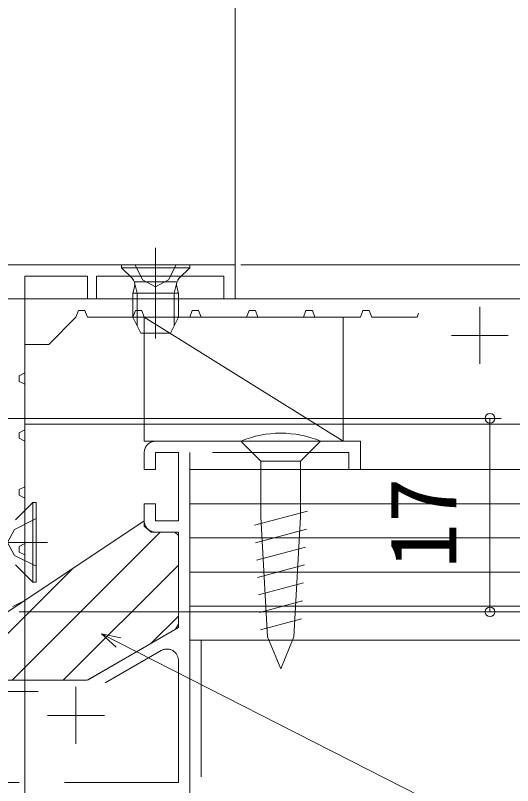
# Model space of a CAD drawing. Units: millimetres, scale not verified. Extents: x -495 to 495, y -800 to 801.
# Drawn here: x -346.6 to -302.9, y -648 to -580.3 of the extents above; entities that cross this region are included whole.
import ezdxf
from ezdxf.enums import TextEntityAlignment as Align

# ---------------------------------------------------------------- set-up
doc = ezdxf.new("R2010")
doc.units = ezdxf.units.MM
doc.header["$LTSCALE"] = 4
doc.linetypes.add('CHAIN2', pattern=[12, 9, -1, 1, -1])
doc.linetypes.add('DASHED3', pattern=[4, 3, -1])
for name, color, linetype, lineweight in [('0-2_YKK_ZWAK', 3, 'Continuous', 9), ('0-3_YKK_11', 4, 'Continuous', 9), ('0-4_YKK_12', 2, 'Continuous', 9), ('0-6_YKK_D', 6, 'Continuous', 9), ('0-7_YSS_K', 7, 'Continuous', 9), ('0-9_YSS_KE', 7, 'Continuous', 9)]:
    doc.layers.add(name, color=color, linetype=linetype, lineweight=lineweight)
doc.styles.add('ＭＳ ゴシック', font='')
doc.styles.get('ＭＳ ゴシック').set_extended_font_data('MS Gothic')

msp = doc.modelspace()

# ---------------------------------------------------------------- linework, layer by layer
at = {"layer": '0-2_YKK_ZWAK'}
for p, q in [((-321.534, -617.688), (-325.034, -617.688)), ((-325.034, -619.438), (-325.034, -624.355)), ((-321.534, -619.438), (-325.034, -619.438)), ((-321.534, -624.355), (-321.534, -619.438)), ((-331.284, -620.188), (-316.284, -620.188)), ((-211.116, -620.188), (-316.284, -620.188)), ((-331.284, -622.688), (-331.284, -635.188)), ((-211.116, -623.188), (-331.284, -623.188)), ((-325.577, -625.085), (-320.922, -623.837)), ((-347.284, -632.69), (-335.284, -624.688)), ((-325.492, -626.615), (-321.01, -625.414)), ((-346.89, -638.688), (-333.89, -625.688)), ((-211.116, -626.188), (-331.284, -626.188)), ((-325.407, -628.145), (-321.097, -626.99)), ((-351.38, -638.688), (-341.574, -628.883)), ((-342.4, -638.688), (-332.284, -628.573)), ((-325.322, -629.675), (-321.184, -628.566)), ((-211.116, -629.188), (-331.284, -629.188)), ((-325.238, -631.205), (-321.272, -630.143)), ((-211.116, -632.188), (-331.284, -632.188)), ((-325.153, -632.735), (-321.359, -631.719)), ((-334.666, -635.445), (-332.284, -633.063)), ((-325.068, -634.266), (-321.447, -633.295)), ((-331.284, -635.188), (-211.116, -635.188)), ((-331.284, -635.188), (-331.284, -695.188))]:
    msp.add_line(p, q, dxfattribs=at)
at = {"layer": '0-2_YKK_ZWAK', "linetype": 'DASHED3'}
msp.add_line((-330.284, -635.188), (-330.284, -694.185), dxfattribs=at)
at = {"layer": '0-2_YKK_ZWAK'}
for points in [[(-325.034, -617.688), (-326.784, -617.688), (-325.034, -619.438)], [(-321.534, -617.688), (-319.784, -617.688), (-321.534, -619.438)], [(-335.284, -624.688), (-335.284, -625.165), (-334.661, -625.688)], [(-323.284, -637.688), (-324.451, -634.872), (-325.034, -624.355)], [(-323.284, -637.688), (-322.118, -634.872), (-321.534, -624.355)], [(-332.284, -625.988), (-332.284, -633.781), (-332.534, -634.214), (-340.215, -638.648)], [(-334.661, -625.688), (-332.584, -625.688), (-332.284, -625.988)], [(-340.215, -638.648), (-340.365, -638.688), (-354.984, -638.688), (-355.484, -638.188), (-355.484, -637.188), (-354.984, -636.688), (-353.888, -636.688), (-353.784, -636.508), (-353.784, -632.858)]]:
    msp.add_lwpolyline(points, dxfattribs=at)
msp.add_arc((-323.284, -626.088), 9.1, 67.38014, 112.61986, dxfattribs=at)
at = {"layer": '0-3_YKK_11'}
for p, q in [((-334.284, -600.688), (-334.284, -608.676)), ((-331.284, -602.188), (-337.284, -602.188)), ((-331.284, -602.438), (-337.284, -602.438)), ((-331.284, -602.438), (-332.214, -603.368)), ((-331.284, -602.188), (-331.284, -602.438)), ((-332.41, -603.688), (-336.159, -603.688)), ((-335.905, -604.688), (-336.145, -603.738)), ((-332.663, -604.688), (-332.424, -603.738)), ((-336.284, -604.688), (-336.144, -604.128)), ((-336.284, -604.688), (-336.284, -606.788)), ((-335.905, -604.688), (-335.905, -607.546)), ((-332.663, -604.688), (-332.663, -607.546)), ((-332.284, -604.688), (-332.284, -606.788)), ((-318.784, -606.788), (-336.284, -606.788)), ((-335.584, -608.188), (-336.284, -606.788)), ((-335.284, -617.688), (-335.284, -606.788)), ((-335.284, -606.788), (-317.784, -617.688)), ((-332.284, -606.788), (-332.984, -608.188)), ((-332.984, -608.188), (-335.584, -608.188)), ((-345.084, -623.088), (-346.611, -624.615)), ((-345.084, -630.088), (-345.084, -623.088)), ((-345.084, -630.088), (-346.611, -628.561)), ((-344.784, -630.088), (-345.084, -630.088))]:
    msp.add_line(p, q, dxfattribs=at)
at = {"layer": '0-3_YKK_11', "linetype": 'DASHED3'}
for p, q in [((-336.084, -602.188), (-335.429, -603.502)), ((-335.429, -603.502), (-334.284, -604.111))]:
    msp.add_line(p, q, dxfattribs=at)
at = {"layer": '0-3_YKK_11', "linetype": 'CHAIN2'}
msp.add_line((-343.784, -626.588), (-355.784, -626.588), dxfattribs=at)
at = {"layer": '0-3_YKK_11'}
for points in [[(-337.284, -602.188), (-337.284, -602.438), (-336.355, -603.368)], [(-336.284, -604.688), (-332.284, -604.688), (-332.424, -604.128)], [(-317.784, -606.788), (-317.784, -617.688), (-335.284, -617.688)], [(-344.784, -630.088), (-344.784, -623.088), (-345.084, -623.088)]]:
    msp.add_lwpolyline(points, dxfattribs=at)
at = {"layer": '0-3_YKK_11', "linetype": 'DASHED3'}
for points in [[(-332.484, -602.188), (-333.139, -603.502), (-334.284, -604.111)], [(-344.784, -624.488), (-346.7, -625.443), (-347.309, -626.588)], [(-344.784, -628.688), (-346.7, -627.733), (-347.309, -626.588)]]:
    msp.add_lwpolyline(points, dxfattribs=at)
at = {"layer": '0-3_YKK_11'}
for centre, start, end in [((-336.92, -603.934), 345.96376, 45), ((-331.648, -603.934), 135, 194.03624)]:
    msp.add_arc(centre, 0.8, start, end, dxfattribs=at)
at = {"layer": '0-4_YKK_12'}
for p, q in [((-327.284, -404.69), (-327.284, -605.188)), ((-327.284, -605.188), (-347.284, -605.188)), ((-345.784, -605.188), (-345.784, -616.188)), ((-270.784, -616.188), (-345.784, -616.188))]:
    msp.add_line(p, q, dxfattribs=at)
at = {"layer": '0-6_YKK_D'}
for p, q in [((-326.784, -602.188), (-228.664, -602.188)), ((-345.784, -609.688), (-345.784, -680.093)), ((-347.284, -615.688), (-303.89, -615.688)), ((-304.89, -615.688), (-304.89, -632.69)), ((-346.284, -632.69), (-218.664, -632.69)), ((-346.284, -632.69), (-303.89, -632.69)), ((-344.365, -632.688), (-207.69, -632.688))]:
    msp.add_line(p, q, dxfattribs=at)
for points in [[(-337.742, -635.792), (-339.05, -634.615), (-337.329, -634.98)], [(-339.05, -634.615), (-337.535, -635.386), (-298.427, -655.294), (-227.661, -655.294)]]:
    msp.add_lwpolyline(points, dxfattribs=at)
for centre in [(-304.89, -615.688), (-304.89, -632.69)]:
    msp.add_circle(centre, 0.425, dxfattribs=at)
at = {"layer": '0-7_YSS_K', "linetype": 'DASHED3'}
for p, q in [((-333.784, -636.09), (-338.728, -638.944)), ((-333.784, -636.09), (-338.728, -638.944)), ((-344.62, -639.688), (-362.948, -639.688)), ((-344.62, -639.688), (-362.948, -639.688))]:
    msp.add_line(p, q, dxfattribs=at)
at = {"layer": '0-7_YSS_K'}
for p, q in [((-341.284, -639.288), (-341.284, -644.288)), ((-341.284, -639.288), (-341.284, -644.288)), ((-343.784, -641.788), (-338.784, -641.788)), ((-343.784, -641.788), (-338.784, -641.788))]:
    msp.add_line(p, q, dxfattribs=at)
at = {"layer": '0-7_YSS_K', "linetype": 'DASHED3'}
for points in [[(-334.284, -617.688), (-316.284, -617.688), (-316.284, -620.188), (-317.284, -620.188), (-317.284, -618.688), (-331.284, -618.688)], [(-334.284, -617.688), (-316.284, -617.688), (-316.284, -620.188), (-317.284, -620.188), (-317.284, -618.688), (-331.284, -618.688)], [(-331.284, -618.688), (-331.284, -663.688), (-332.284, -663.688), (-332.284, -648.688), (-373.284, -648.688)], [(-331.284, -618.688), (-331.284, -663.688), (-332.284, -663.688), (-332.284, -648.688), (-373.284, -648.688)], [(-335.284, -624.688), (-335.284, -623.188), (-334.284, -623.188), (-334.284, -624.688), (-332.284, -624.688), (-332.284, -618.688), (-334.284, -618.688), (-334.284, -620.188), (-335.284, -620.188), (-335.284, -618.688)], [(-335.284, -624.688), (-335.284, -623.188), (-334.284, -623.188), (-334.284, -624.688), (-332.284, -624.688), (-332.284, -618.688), (-334.284, -618.688), (-334.284, -620.188), (-335.284, -620.188), (-335.284, -618.688)], [(-374.543, -639.83), (-370.284, -638.688), (-356.784, -638.688), (-356.784, -632.688), (-353.784, -632.688), (-353.784, -636.688), (-355.484, -636.688), (-355.484, -638.688), (-340.284, -638.688), (-332.284, -634.07), (-332.284, -625.688), (-334.284, -625.688)], [(-374.543, -639.83), (-370.284, -638.688), (-356.784, -638.688), (-356.784, -632.688), (-353.784, -632.688), (-353.784, -636.688), (-355.484, -636.688), (-355.484, -638.688), (-340.284, -638.688), (-332.284, -634.07), (-332.284, -625.688), (-334.284, -625.688)], [(-370.19, -639.699), (-374.284, -640.795), (-374.284, -647.688), (-332.284, -647.688), (-332.284, -636.956)], [(-370.19, -639.699), (-374.284, -640.795), (-374.284, -647.688), (-332.284, -647.688), (-332.284, -636.956)]]:
    msp.add_lwpolyline(points, dxfattribs=at)
for centre, start, end in [((-334.284, -618.688), 89.99998, 180.00002), ((-334.284, -618.688), 89.99998, 180.00002), ((-334.284, -624.688), 180.00002, 270), ((-334.284, -624.688), 180.00002, 270), ((-333.284, -636.956), 0, 120.00125), ((-333.284, -636.956), 0, 120.00125)]:
    msp.add_arc(centre, 1, start, end, dxfattribs=at)
at = {"layer": '0-9_YSS_KE'}
for p, q in [((-305.784, -605.888), (-305.784, -610.888)), ((-308.284, -608.388), (-303.284, -608.388))]:
    msp.add_line(p, q, dxfattribs=at)
for points in [[(-347.284, -602.188), (-327.284, -602.188), (-327.284, -605.188), (-328.284, -605.188), (-328.284, -603.188), (-339.484, -603.188), (-339.484, -605.188), (-340.284, -605.188), (-340.284, -603.188), (-345.784, -603.188), (-345.784, -611.688), (-346.284, -611.943), (-346.284, -612.433), (-345.784, -612.688), (-345.784, -616.688), (-346.284, -616.943), (-346.284, -617.433), (-345.784, -617.688), (-345.784, -621.688), (-346.284, -621.943), (-346.284, -622.433), (-345.784, -622.688), (-345.784, -626.688), (-346.284, -626.943), (-346.284, -627.433), (-345.784, -627.688), (-345.784, -631.688), (-346.827, -632.22)], [(-287.784, -605.188), (-345.784, -605.188), (-345.784, -609.188), (-343.684, -609.188), (-341.284, -606.788), (-341.063, -606.188), (-340.505, -606.188), (-340.284, -606.788), (-336.284, -606.788), (-336.063, -606.188), (-335.505, -606.188), (-335.284, -606.788), (-331.284, -606.788), (-331.063, -606.188), (-330.505, -606.188), (-330.284, -606.788), (-326.284, -606.788), (-326.063, -606.188)], [(-326.063, -606.188), (-325.505, -606.188), (-325.284, -606.788), (-321.284, -606.788), (-321.063, -606.188), (-320.505, -606.188), (-320.284, -606.788), (-316.284, -606.788), (-316.063, -606.188), (-315.505, -606.188), (-315.284, -606.788), (-311.284, -606.788), (-311.16, -606.45)]]:
    msp.add_lwpolyline(points, dxfattribs=at)

# ---------------------------------------------------------------- texts
at = {"layer": '0-6_YKK_D', "style": 'ＭＳ ゴシック'}
msp.add_text('17', height=5.865, rotation=90, dxfattribs=at).set_placement((-306.09, -628.883), align=Align.BOTTOM_LEFT)

doc.saveas('drawing.dxf')
